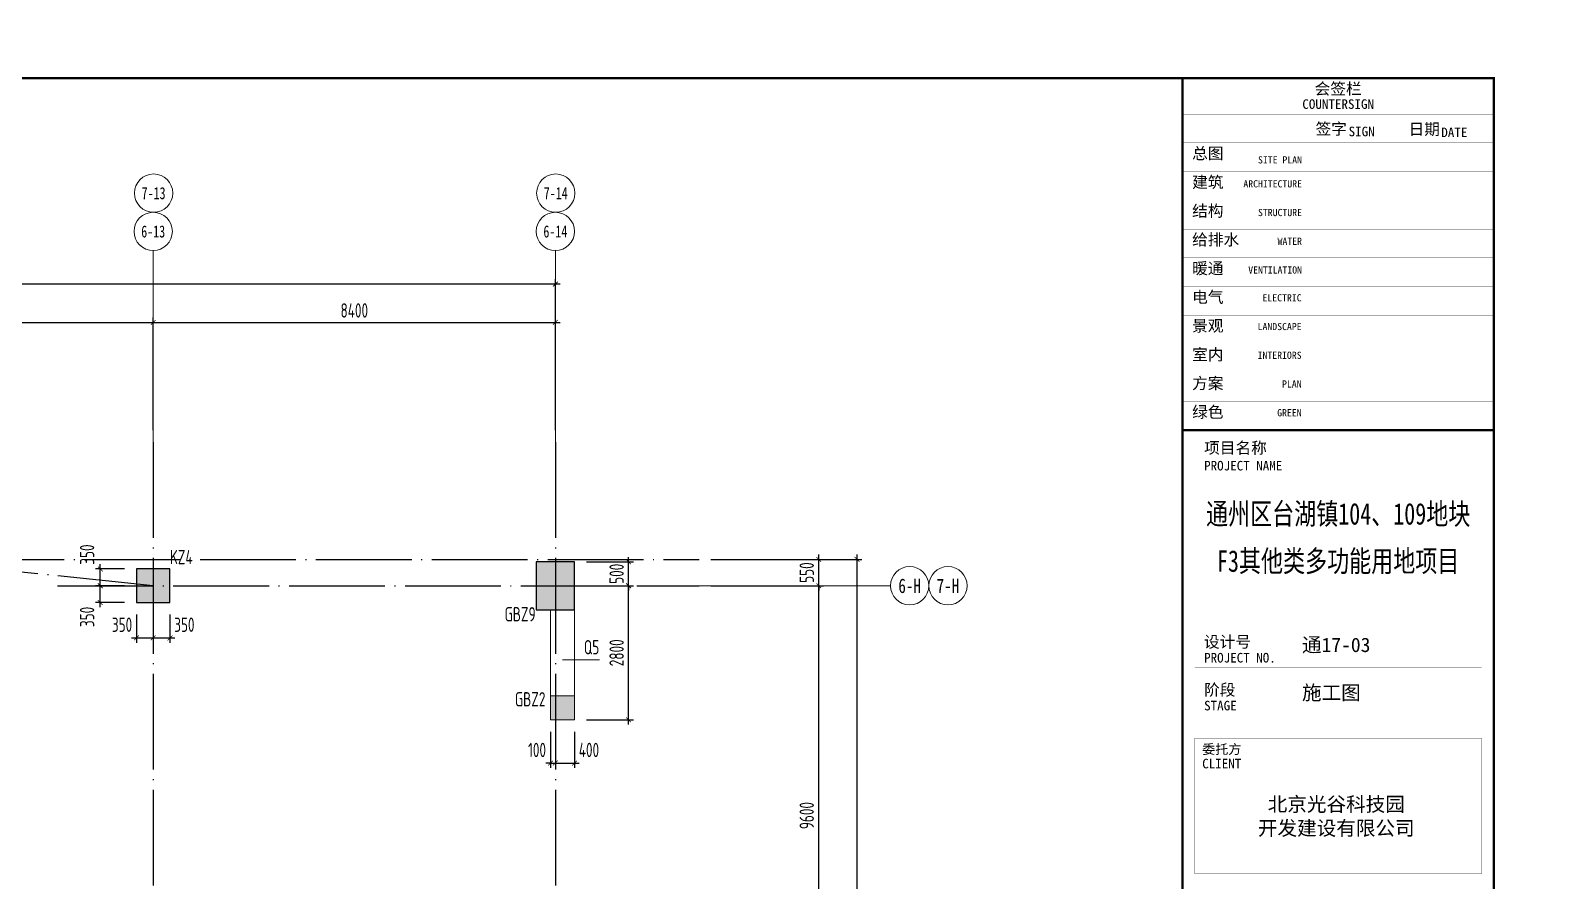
# Model space of a CAD drawing. Header units: millimetres. Extents: x -202076 to 1082610, y -439651 to 179350.
# Drawn here: x 141974 to 173545, y -2843 to 14922 of the extents above; entities that cross this region are included whole.
import ezdxf
from ezdxf.enums import TextEntityAlignment as Align

# ---------------------------------------------------------------- set-up
doc = ezdxf.new("R2010")
doc.units = ezdxf.units.MM
doc.header["$LTSCALE"] = 1000
doc.linetypes.add('DOTE', pattern=[2.42, 2, -0.2, 0.02, -0.2])
doc.linetypes.add('短虚线', pattern=[187.5, 125, -62.5])
for name, color, linetype in [('02-TEXT_轴号', 7, 'Continuous'), ('A_AXIS-轴线', 36, 'DOTE'), ('AXIS_TEXT', 7, 'Continuous'), ('COLU', 5, 'Continuous')]:
    doc.layers.add(name, color=color, linetype=linetype)
for name, color, linetype, lineweight in [('COLU_TEXT', 6, 'Continuous', 0), ('DIM', 3, 'Continuous', 0), ('WALL', 2, 'Continuous', 0), ('墙柱名称编号', 7, 'Continuous', 18), ('墙柱轮廓', 7, 'Continuous', 18), ('墙身名称编号', 3, 'Continuous', 18), ('墙身标注引线', 3, 'Continuous', 18), ('边缘构件填充', 253, 'Continuous', 18)]:
    doc.layers.add(name, color=color, linetype=linetype, lineweight=lineweight)
doc.styles.add('_TCH_AXIS', font='STXIHEI.TTF', dxfattribs={"width": 0.75})
doc.styles.add('COMPLEX', font='COMPLEX')
doc.styles.add('TSSD_Dimension', font='tssdeng.shx', dxfattribs={"width": 0.7, "bigfont": 'hztxt.shx'})
doc.styles.add('TSSD_Rein', font='tssdeng.shx', dxfattribs={"width": 0.7, "bigfont": 'hztxt.shx'})
doc.styles.add('图签信息$0$华文细黑', font='STXIHEI.TTF', dxfattribs={"height": 10})
doc.dimstyles.new('TSSD_100_100', dxfattribs={"dimtxt": 300, "dimasz": 100, "dimexe": 100, "dimexo": 250, "dimgap": 100, "dimtad": 1, "dimdec": 0, "dimzin": 0, "dimdsep": 46, "dimtxsty": 'TSSD_Dimension', "dimblk": 'ARCHTICK', "dimcen": 0, "dimdle": 100, "dimclrt": 7, "dimadec": 0, "dimazin": 0, "dimtfac": 1, "dimtdec": 0, "dimtix": 1, "dimtmove": 2, "dimatfit": 3, "dimfxl": 1, "dimtolj": 1, "dimtzin": 0, "dimarcsym": 0})

# ---------------------------------------------------------------- blocks, each defined once
blk = doc.blocks.new('_AXISO')
blk.add_circle((0, 0), 0.5)
at = {"layer": 'AXIS_TEXT', "style": 'COMPLEX', "width": 1.041667}
blk.add_attdef('A', text='', height=0.56, dxfattribs=at).set_placement((-0.25, -0.28), (0.25, -0.28), align=Align.FIT)
blk = doc.blocks.new('图签信息')
at = {"const_width": 0.5}
for points in [[(-65, 574), (-65, 500.5), (0, 500.5), (0, 574)], [(-65, 0), (0, 0), (0, 500.5), (-65, 500.5)]]:
    blk.add_lwpolyline(points, close=True, dxfattribs=at)
at = {"const_width": 0.05}
for points in [[(-65, 566.5), (0, 566.5)], [(-39.14, 566.5), (-39.14, 500.5)], [(-19.1, 566.5), (-19.1, 500.5)], [(-65, 560.5), (0, 560.5)], [(-65, 554.5), (0, 554.5)], [(-65, 548.5), (0, 548.5)], [(-65, 542.5), (0, 542.5)], [(-65, 536.5), (0, 536.5)], [(-65, 530.5), (0, 530.5)], [(-65, 524.5), (0, 524.5)], [(-65, 518.5), (0, 518.5)], [(-65, 512.5), (0, 512.5)], [(-65, 512.5), (0, 512.5)], [(-65, 506.5), (0, 506.5)], [(-65, 500.5), (0, 500.5)], [(-62.5, 450.87), (-2.5, 450.87)], [(-62.5, 440.87), (-2.5, 440.87)], [(-2.5, 407.85), (-2.5, 436.12), (-62.5, 436.12), (-62.5, 407.85)], [(-62.5, 407.85), (-2.5, 407.85)]]:
    blk.add_lwpolyline(points, dxfattribs=at)
at = {"style": '图签信息$0$华文细黑'}
for s, height, p in [('会签栏', 2.4, (-32.5, 573)), ('COUNTERSIGN', 2, (-32.5, 569.6))]:
    blk.add_text(s, height=height, dxfattribs=at).set_placement(p, align=Align.TOP_CENTER)
for s, height, p in [('签字', 2.4, (-37.22, 564.63)), ('SIGN', 2, (-30.32, 563.88)), ('日期', 2.4, (-17.79, 564.58)), ('DATE', 2, (-10.96, 563.7)), ('总图', 2.4, (-63, 559.5)), ('建筑', 2.4, (-63, 553.5)), ('结构', 2.4, (-63, 547.5)), ('给排水', 2.4, (-63, 541.5)), ('暖通', 2.4, (-63, 535.5)), ('电气', 2.4, (-63, 529.5)), ('景观', 2.4, (-63, 523.5)), ('室内', 2.4, (-63, 517.5)), ('方案', 2.4, (-63, 511.5)), ('绿色', 2.4, (-63, 505.5)), ('项目名称', 2.4, (-60.5, 498)), ('PROJECT NAME', 2, (-60.5, 494.08)), ('设计号', 2.4, (-60.54, 457.48)), ('PROJECT NO.', 2, (-60.5, 453.97)), ('阶段', 2.4, (-60.5, 447.47)), ('STAGE', 2, (-60.5, 443.97)), ('委托方', 2, (-60.9, 434.86)), ('CLIENT', 2, (-60.9, 431.86))]:
    blk.add_text(s, height=height, dxfattribs=at).set_placement(p, align=Align.TOP_LEFT)
for s, p in [('SITE PLAN', (-40.06, 557.7)), ('ARCHITECTURE', (-40.06, 552.7)), ('STRUCTURE', (-40.06, 546.7)), ('WATER', (-40.06, 540.7)), ('VENTILATION', (-40.06, 534.7)), ('ELECTRIC', (-40.14, 528.89)), ('LANDSCAPE', (-40.14, 522.89)), ('INTERIORS', (-40.14, 516.89)), ('PLAN', (-40.14, 510.89)), ('GREEN', (-40.14, 504.89))]:
    blk.add_text(s, height=1.5, dxfattribs=at).set_placement(p, align=Align.TOP_RIGHT)
at = {"color": 4, "style": '图签信息$0$华文细黑', "width": 0.75}
for s, p in [('通州区台湖镇104、109地块', (-32.5, 480.78)), ('F3其他类多功能用地项目', (-32.5, 470.91))]:
    blk.add_text(s, height=4.5, dxfattribs=at).set_placement(p, align=Align.CENTER)
at = {"color": 4, "ltscale": 0.001, "char_height": 3, "width": 58.4895, "style": '图签信息$0$华文细黑'}
for s, insert, attachment_point in [('通17-03', (-40.06, 455.51), 4), ('施工图', (-40.06, 445.51), 4), ('北京光谷科技园\\P开发建设有限公司', (-32.9, 419.71), 5)]:
    blk.add_mtext(s, dxfattribs=dict(at, insert=insert, attachment_point=attachment_point))
blk = doc.blocks.new('图签-A1')
at = {"color": 2}
blk.add_blockref('图签信息', (0, 0), dxfattribs=at)
blk = doc.blocks.new('_ARCHTICK')
at = {"color": 0, "linetype": 'ByBlock', "const_width": 0.15}
blk.add_lwpolyline([(-0.5, -0.5), (0.5, 0.5)], dxfattribs=at)
blk = doc.blocks.new('*D259')
at = {"layer": 'Defpoints', "color": 0, "transparency": 16777216}
for p in [(155943, 3319), (158443, 3319), (155943, -6281)]:
    blk.add_point(p, dxfattribs=at)
at = {"layer": 'DIM', "color": 0, "lineweight": -2, "transparency": 16777216}
for p, q in [((156193, 3319), (158543, 3319)), ((158443, -6381), (158443, 3419)), ((156193, -6281), (158543, -6281))]:
    blk.add_line(p, q, dxfattribs=at)
at = {"layer": 'DIM', "color": 0, "lineweight": -2, "transparency": 16777216, "xscale": 100, "yscale": 100, "zscale": 100}
for p, rotation in [((158443, 3319), 90), ((158443, -6281), 270)]:
    blk.add_blockref('_ARCHTICK', p, dxfattribs=dict(at, rotation=rotation))
at = {"layer": 'DIM', "color": 7, "transparency": 16777216, "insert": (158193, -1481), "char_height": 300, "attachment_point": 5, "rotation": 90, "style": 'TSSD_Dimension'}
blk.add_mtext('\\A1;9600', dxfattribs=at)
blk = doc.blocks.new('*D260')
at = {"layer": 'Defpoints', "color": 0, "transparency": 16777216}
for p in [(155943, 3869), (159243, 3869), (155943, -15881)]:
    blk.add_point(p, dxfattribs=at)
at = {"layer": 'DIM', "color": 0, "lineweight": -2, "transparency": 16777216}
for p, q in [((156193, 3869), (159343, 3869)), ((159243, -15981), (159243, 3969)), ((156193, -15881), (159343, -15881))]:
    blk.add_line(p, q, dxfattribs=at)
at = {"layer": 'DIM', "color": 0, "lineweight": -2, "transparency": 16777216, "xscale": 100, "yscale": 100, "zscale": 100}
for p, rotation in [((159243, 3869), 90), ((159243, -15881), 270)]:
    blk.add_blockref('_ARCHTICK', p, dxfattribs=dict(at, rotation=rotation))
at = {"layer": 'DIM', "color": 7, "transparency": 16777216, "insert": (158993, -6006), "char_height": 300, "attachment_point": 5, "rotation": 90, "style": 'TSSD_Dimension'}
blk.add_mtext('\\A1;19750', dxfattribs=at)
blk = doc.blocks.new('*D261')
at = {"layer": 'Defpoints', "color": 0, "transparency": 16777216}
for p in [(155943, 3869), (158443, 3869), (155943, 3319)]:
    blk.add_point(p, dxfattribs=at)
at = {"layer": 'DIM', "color": 0, "lineweight": -2, "transparency": 16777216}
for p, q in [((156193, 3869), (158543, 3869)), ((158443, 3869), (158443, 3969)), ((158443, 3319), (158443, 3869)), ((156193, 3319), (158543, 3319)), ((158443, 3319), (158443, 3219))]:
    blk.add_line(p, q, dxfattribs=at)
at = {"layer": 'DIM', "color": 0, "lineweight": -2, "transparency": 16777216, "xscale": 100, "yscale": 100, "zscale": 100}
for p, rotation in [((158443, 3869), 270), ((158443, 3319), 90)]:
    blk.add_blockref('_ARCHTICK', p, dxfattribs=dict(at, rotation=rotation))
at = {"layer": 'DIM', "color": 7, "transparency": 16777216, "insert": (158193, 3594), "char_height": 300, "attachment_point": 5, "rotation": 90, "style": 'TSSD_Dimension'}
blk.add_mtext('\\A1;550', dxfattribs=at)
blk = doc.blocks.new('*D273')
at = {"layer": 'Defpoints', "color": 0, "transparency": 16777216}
for p in [(144543, 8819), (136143, 6319), (144543, 6319)]:
    blk.add_point(p, dxfattribs=at)
at = {"layer": 'DIM', "color": 0, "lineweight": -2, "transparency": 16777216}
for p, q in [((136143, 6569), (136143, 8919)), ((144543, 6569), (144543, 8919)), ((136043, 8819), (144643, 8819))]:
    blk.add_line(p, q, dxfattribs=at)
at = {"layer": 'DIM', "color": 0, "lineweight": -2, "transparency": 16777216, "xscale": 100, "yscale": 100, "zscale": 100, "rotation": 180}
blk.add_blockref('_ARCHTICK', (136143, 8819), dxfattribs=at)
at = {"layer": 'DIM', "color": 0, "lineweight": -2, "transparency": 16777216, "xscale": 100, "yscale": 100, "zscale": 100}
blk.add_blockref('_ARCHTICK', (144543, 8819), dxfattribs=at)
at = {"layer": 'DIM', "color": 7, "transparency": 16777216, "insert": (140343, 9069), "char_height": 300, "attachment_point": 5, "style": 'TSSD_Dimension'}
blk.add_mtext('\\A1;8400', dxfattribs=at)
blk = doc.blocks.new('*D274')
at = {"layer": 'Defpoints', "color": 0, "transparency": 16777216}
for p in [(152943, 8819), (144543, 6319), (152943, 6319)]:
    blk.add_point(p, dxfattribs=at)
at = {"layer": 'DIM', "color": 0, "lineweight": -2, "transparency": 16777216}
for p, q in [((144543, 6569), (144543, 8919)), ((152943, 6569), (152943, 8919)), ((144443, 8819), (153043, 8819))]:
    blk.add_line(p, q, dxfattribs=at)
at = {"layer": 'DIM', "color": 0, "lineweight": -2, "transparency": 16777216, "xscale": 100, "yscale": 100, "zscale": 100, "rotation": 180}
blk.add_blockref('_ARCHTICK', (144543, 8819), dxfattribs=at)
at = {"layer": 'DIM', "color": 0, "lineweight": -2, "transparency": 16777216, "xscale": 100, "yscale": 100, "zscale": 100}
blk.add_blockref('_ARCHTICK', (152943, 8819), dxfattribs=at)
at = {"layer": 'DIM', "color": 7, "transparency": 16777216, "insert": (148743, 9069), "char_height": 300, "attachment_point": 5, "style": 'TSSD_Dimension'}
blk.add_mtext('\\A1;8400', dxfattribs=at)
blk = doc.blocks.new('*D275')
at = {"layer": 'Defpoints', "color": 0, "transparency": 16777216}
for p in [(102543, 9619), (102543, 6319), (152943, 6319)]:
    blk.add_point(p, dxfattribs=at)
at = {"layer": 'DIM', "color": 0, "lineweight": -2, "transparency": 16777216}
for p, q in [((153043, 9619), (102443, 9619)), ((102543, 6569), (102543, 9719)), ((152943, 6569), (152943, 9719))]:
    blk.add_line(p, q, dxfattribs=at)
at = {"layer": 'DIM', "color": 0, "lineweight": -2, "transparency": 16777216, "xscale": 100, "yscale": 100, "zscale": 100, "rotation": 180}
blk.add_blockref('_ARCHTICK', (102543, 9619), dxfattribs=at)
at = {"layer": 'DIM', "color": 0, "lineweight": -2, "transparency": 16777216, "xscale": 100, "yscale": 100, "zscale": 100}
blk.add_blockref('_ARCHTICK', (152943, 9619), dxfattribs=at)
at = {"layer": 'DIM', "color": 7, "transparency": 16777216, "insert": (127743, 9869), "char_height": 300, "attachment_point": 5, "style": 'TSSD_Dimension'}
blk.add_mtext('\\A1;50400', dxfattribs=at)
blk = doc.blocks.new('*D302')
at = {"layer": 'Defpoints', "color": 0, "transparency": 16777216}
for p in [(153343, 3319), (154472, 3319), (153343, 519)]:
    blk.add_point(p, dxfattribs=at)
at = {"layer": 'DIM', "color": 0, "lineweight": -2, "transparency": 16777216}
for p, q in [((153593, 3319), (154572, 3319)), ((154472, 419), (154472, 3419)), ((153593, 519), (154572, 519))]:
    blk.add_line(p, q, dxfattribs=at)
at = {"layer": 'DIM', "color": 0, "lineweight": -2, "transparency": 16777216, "xscale": 100, "yscale": 100, "zscale": 100}
for p, rotation in [((154472, 3319), 90), ((154472, 519), 270)]:
    blk.add_blockref('_ARCHTICK', p, dxfattribs=dict(at, rotation=rotation))
at = {"layer": 'DIM', "color": 7, "transparency": 16777216, "insert": (154222, 1919), "char_height": 300, "attachment_point": 5, "rotation": 90, "style": 'TSSD_Dimension'}
blk.add_mtext('\\A1;2800', dxfattribs=at)
blk = doc.blocks.new('*D303')
at = {"layer": 'Defpoints', "color": 0, "transparency": 16777216}
for p in [(153343, 3819), (154472, 3819), (153343, 3319)]:
    blk.add_point(p, dxfattribs=at)
at = {"layer": 'DIM', "color": 0, "lineweight": -2, "transparency": 16777216}
for p, q in [((153593, 3819), (154572, 3819)), ((154472, 3819), (154472, 3919)), ((154472, 3319), (154472, 3819)), ((153593, 3319), (154572, 3319)), ((154472, 3319), (154472, 3219))]:
    blk.add_line(p, q, dxfattribs=at)
at = {"layer": 'DIM', "color": 0, "lineweight": -2, "transparency": 16777216, "xscale": 100, "yscale": 100, "zscale": 100}
for p, rotation in [((154472, 3819), 270), ((154472, 3319), 90)]:
    blk.add_blockref('_ARCHTICK', p, dxfattribs=dict(at, rotation=rotation))
at = {"layer": 'DIM', "color": 7, "transparency": 16777216, "insert": (154222, 3569), "char_height": 300, "attachment_point": 5, "rotation": 90, "style": 'TSSD_Dimension'}
blk.add_mtext('\\A1;500', dxfattribs=at)
blk = doc.blocks.new('*D306')
at = {"layer": 'Defpoints', "color": 0, "transparency": 16777216}
for p in [(152843, 519), (152943, 519), (152943, -385)]:
    blk.add_point(p, dxfattribs=at)
at = {"layer": 'DIM', "color": 0, "lineweight": -2, "transparency": 16777216}
for p, q in [((152843, 269), (152843, -485)), ((152943, 269), (152943, -485)), ((152843, -385), (152743, -385)), ((152843, -385), (152943, -385)), ((152943, -385), (153043, -385))]:
    blk.add_line(p, q, dxfattribs=at)
at = {"layer": 'DIM', "color": 0, "lineweight": -2, "transparency": 16777216, "xscale": 100, "yscale": 100, "zscale": 100}
blk.add_blockref('_ARCHTICK', (152843, -385), dxfattribs=at)
at = {"layer": 'DIM', "color": 0, "lineweight": -2, "transparency": 16777216, "xscale": 100, "yscale": 100, "zscale": 100, "rotation": 180}
blk.add_blockref('_ARCHTICK', (152943, -385), dxfattribs=at)
at = {"layer": 'DIM', "color": 7, "transparency": 16777216, "insert": (152560, -110), "char_height": 300, "attachment_point": 5, "style": 'TSSD_Dimension'}
blk.add_mtext('\\A1;100', dxfattribs=at)
blk = doc.blocks.new('*D307')
at = {"layer": 'Defpoints', "color": 0, "transparency": 16777216}
for p in [(152943, 519), (153343, 519), (153343, -385)]:
    blk.add_point(p, dxfattribs=at)
at = {"layer": 'DIM', "color": 0, "lineweight": -2, "transparency": 16777216}
for p, q in [((152943, 269), (152943, -485)), ((153343, 269), (153343, -485)), ((152843, -385), (153443, -385))]:
    blk.add_line(p, q, dxfattribs=at)
at = {"layer": 'DIM', "color": 0, "lineweight": -2, "transparency": 16777216, "xscale": 100, "yscale": 100, "zscale": 100, "rotation": 180}
blk.add_blockref('_ARCHTICK', (152943, -385), dxfattribs=at)
at = {"layer": 'DIM', "color": 0, "lineweight": -2, "transparency": 16777216, "xscale": 100, "yscale": 100, "zscale": 100}
blk.add_blockref('_ARCHTICK', (153343, -385), dxfattribs=at)
at = {"layer": 'DIM', "color": 7, "transparency": 16777216, "insert": (153644, -110), "char_height": 300, "attachment_point": 5, "style": 'TSSD_Dimension'}
blk.add_mtext('\\A1;400', dxfattribs=at)
blk = doc.blocks.new('*D348')
at = {"layer": 'Defpoints', "color": 0, "transparency": 16777216}
for p in [(143437, 3669), (144193, 3669), (144193, 3319)]:
    blk.add_point(p, dxfattribs=at)
at = {"layer": 'DIM', "color": 0, "lineweight": -2, "transparency": 16777216}
for p, q in [((143943, 3669), (143337, 3669)), ((143437, 3219), (143437, 3769)), ((143943, 3319), (143337, 3319))]:
    blk.add_line(p, q, dxfattribs=at)
at = {"layer": 'DIM', "color": 0, "lineweight": -2, "transparency": 16777216, "xscale": 100, "yscale": 100, "zscale": 100}
for p, rotation in [((143437, 3669), 90), ((143437, 3319), 270)]:
    blk.add_blockref('_ARCHTICK', p, dxfattribs=dict(at, rotation=rotation))
at = {"layer": 'DIM', "color": 7, "transparency": 16777216, "insert": (143162, 3970), "char_height": 300, "attachment_point": 5, "rotation": 90, "style": 'TSSD_Dimension'}
blk.add_mtext('\\A1;350', dxfattribs=at)
blk = doc.blocks.new('*D349')
at = {"layer": 'Defpoints', "color": 0, "transparency": 16777216}
for p in [(144193, 2969), (144543, 2969), (144543, 2230)]:
    blk.add_point(p, dxfattribs=at)
at = {"layer": 'DIM', "color": 0, "lineweight": -2, "transparency": 16777216}
for p, q in [((144193, 2719), (144193, 2130)), ((144543, 2719), (144543, 2130)), ((144093, 2230), (144643, 2230))]:
    blk.add_line(p, q, dxfattribs=at)
at = {"layer": 'DIM', "color": 0, "lineweight": -2, "transparency": 16777216, "xscale": 100, "yscale": 100, "zscale": 100, "rotation": 180}
blk.add_blockref('_ARCHTICK', (144193, 2230), dxfattribs=at)
at = {"layer": 'DIM', "color": 0, "lineweight": -2, "transparency": 16777216, "xscale": 100, "yscale": 100, "zscale": 100}
blk.add_blockref('_ARCHTICK', (144543, 2230), dxfattribs=at)
at = {"layer": 'DIM', "color": 7, "transparency": 16777216, "insert": (143892, 2505), "char_height": 300, "attachment_point": 5, "style": 'TSSD_Dimension'}
blk.add_mtext('\\A1;350', dxfattribs=at)
blk = doc.blocks.new('*D350')
at = {"layer": 'Defpoints', "color": 0, "transparency": 16777216}
for p in [(144543, 2969), (144893, 2969), (144893, 2230)]:
    blk.add_point(p, dxfattribs=at)
at = {"layer": 'DIM', "color": 0, "lineweight": -2, "transparency": 16777216}
for p, q in [((144543, 2719), (144543, 2130)), ((144893, 2719), (144893, 2130)), ((144443, 2230), (144993, 2230))]:
    blk.add_line(p, q, dxfattribs=at)
at = {"layer": 'DIM', "color": 0, "lineweight": -2, "transparency": 16777216, "xscale": 100, "yscale": 100, "zscale": 100, "rotation": 180}
blk.add_blockref('_ARCHTICK', (144543, 2230), dxfattribs=at)
at = {"layer": 'DIM', "color": 0, "lineweight": -2, "transparency": 16777216, "xscale": 100, "yscale": 100, "zscale": 100}
blk.add_blockref('_ARCHTICK', (144893, 2230), dxfattribs=at)
at = {"layer": 'DIM', "color": 7, "transparency": 16777216, "insert": (145194, 2505), "char_height": 300, "attachment_point": 5, "style": 'TSSD_Dimension'}
blk.add_mtext('\\A1;350', dxfattribs=at)
blk = doc.blocks.new('*D351')
at = {"layer": 'Defpoints', "color": 0, "transparency": 16777216}
for p in [(143437, 3319), (144193, 3319), (144193, 2969)]:
    blk.add_point(p, dxfattribs=at)
at = {"layer": 'DIM', "color": 0, "lineweight": -2, "transparency": 16777216}
for p, q in [((143943, 3319), (143337, 3319)), ((143437, 2869), (143437, 3419)), ((143943, 2969), (143337, 2969))]:
    blk.add_line(p, q, dxfattribs=at)
at = {"layer": 'DIM', "color": 0, "lineweight": -2, "transparency": 16777216, "xscale": 100, "yscale": 100, "zscale": 100}
for p, rotation in [((143437, 3319), 90), ((143437, 2969), 270)]:
    blk.add_blockref('_ARCHTICK', p, dxfattribs=dict(at, rotation=rotation))
at = {"layer": 'DIM', "color": 7, "transparency": 16777216, "insert": (143162, 2668), "char_height": 300, "attachment_point": 5, "rotation": 90, "style": 'TSSD_Dimension'}
blk.add_mtext('\\A1;350', dxfattribs=at)
blk = doc.blocks.new('图框-A1')
for points, const_width in [([(0, 0), (841, 0), (841, 594), (0, 594)], 0.05), ([(766, 584), (25, 584), (25, 10), (766, 10)], 0.5)]:
    blk.add_lwpolyline(points, close=True, dxfattribs=dict(const_width=const_width))

msp = doc.modelspace()

# ---------------------------------------------------------------- hatches: boundary and pattern name
at = {"layer": '边缘构件填充'}
h = msp.add_hatch(color=256, dxfattribs=at)
h.dxf.hatch_style = 1
h.paths.add_polyline_path([(152542.7, 3819), (152542.7, 2819)], flags=0)
h.paths.add_polyline_path([(152542.7, 2819), (152542.7, 3819), (153342.7, 3819), (153342.7, 2819)], flags=17)
h = msp.add_hatch(color=256, dxfattribs=at)
h.dxf.hatch_style = 1
h.paths.add_polyline_path([(152542.7, 3819), (152542.7, 2819), (153342.7, 2819), (153342.7, 3819)], flags=17)
h.paths.add_polyline_path([(152542.7, 3819), (152542.7, 2819)], flags=0)
h = msp.add_hatch(color=256, dxfattribs=at)
h.dxf.hatch_style = 1
h.paths.add_polyline_path([(144892.7, 3669), (144192.7, 3669), (144192.7, 2969), (144892.7, 2969)])
h = msp.add_hatch(color=256, dxfattribs=at)
h.dxf.hatch_style = 1
h.paths.add_polyline_path([(153342.7, 1019), (152842.7, 1019), (152842.7, 519), (153342.7, 519)], flags=17)
h.paths.add_polyline_path([(153342.7, 519), (153342.7, 1019)], flags=0)

# ---------------------------------------------------------------- linework, layer by layer
at = {"layer": 'A_AXIS-轴线'}
for p, q in [((144542.7, 6319), (144542.7, -18881)), ((152942.7, 6319), (152942.7, -18881)), ((144542.7, 3319), (139192.7, 3869))]:
    msp.add_line(p, q, dxfattribs=at)
for points in [[(99542.7, 3869), (155943, 3869)], [(142542.7, 3319), (155943, 3319)]]:
    msp.add_lwpolyline(points, dxfattribs=at)
at = {"layer": 'COLU'}
for points in [[(153342.7, 3819), (152542.7, 3819), (152542.7, 2819), (153342.7, 2819)], [(144892.7, 3669), (144192.7, 3669), (144192.7, 2969), (144892.7, 2969)]]:
    msp.add_lwpolyline(points, close=True, dxfattribs=at)
at = {"layer": 'DIM'}
for p, q in [((144542.7, 6319), (144542.7, 10319)), ((152942.7, 6319), (152942.7, 10319)), ((155943, 3319), (159943, 3319))]:
    msp.add_line(p, q, dxfattribs=at)
at = {"layer": 'WALL'}
msp.add_lwpolyline([(152842.7, 2819), (152842.7, 519), (153342.7, 519), (153342.7, 2819), (153342.7, 519)], dxfattribs=at)
at = {"layer": '墙柱轮廓'}
msp.add_lwpolyline([(152542.7, 3819), (152542.7, 2819), (152542.7, 3819), (153342.7, 3819), (153342.7, 2819), (152542.7, 2819)], dxfattribs=at)
at = {"layer": '墙柱轮廓', "linetype": '短虚线'}
msp.add_lwpolyline([(153342.7, 1019), (152842.7, 1019), (152842.7, 519), (153342.7, 519), (153342.7, 1019), (153342.7, 519)], dxfattribs=at)
at = {"layer": '墙身标注引线'}
msp.add_line((153092.7, 1769), (153863.8, 1769), dxfattribs=at)

# ---------------------------------------------------------------- block references
at = {"xscale": 100, "yscale": 100, "zscale": 100}
for name, p in [('图框-A1', (89442.7, -44481)), ('图签-A1', (172542.7, -43481))]:
    msp.add_blockref(name, p, dxfattribs=at)
at = {"layer": 'DIM'}
ref = msp.add_blockref('_AXISO', (144551.2, 11518.9), dxfattribs=dict(at, xscale=800, yscale=800, zscale=800))
ref.add_attrib('A', '7-13', dxfattribs={"layer": '02-TEXT_轴号', "height": 252.11, "style": '_TCH_AXIS', "width": 0.743037}).set_placement((144301.1, 11392.9), (144801.2, 11392.9), align=Align.FIT)
ref = msp.add_blockref('_AXISO', (152951.2, 11518.9), dxfattribs=dict(at, xscale=800, yscale=800, zscale=800))
ref.add_attrib('A', '7-14', dxfattribs={"layer": '02-TEXT_轴号', "height": 252.11, "style": '_TCH_AXIS', "width": 0.743037}).set_placement((152701.1, 11392.9), (153201.2, 11392.9), align=Align.FIT)
ref = msp.add_blockref('_AXISO', (144542.7, 10719), dxfattribs=dict(at, xscale=800, yscale=800, zscale=800))
ref.add_attrib('A', '6-13', dxfattribs={"layer": '02-TEXT_轴号', "height": 252.11, "style": '_TCH_AXIS', "width": 0.743037}).set_placement((144292.6, 10592.9), (144792.7, 10592.9), align=Align.FIT)
ref = msp.add_blockref('_AXISO', (152942.7, 10719), dxfattribs=dict(at, xscale=800, yscale=800, zscale=800))
ref.add_attrib('A', '6-14', dxfattribs={"layer": '02-TEXT_轴号', "height": 252.11, "style": '_TCH_AXIS', "width": 0.743037}).set_placement((152692.6, 10592.9), (153192.7, 10592.9), align=Align.FIT)
ref = msp.add_blockref('_AXISO', (160343, 3319), dxfattribs=dict(at, xscale=800, yscale=800, zscale=800))
ref.add_attrib('A', '6-H', dxfattribs={"layer": '02-TEXT_轴号', "height": 302.12, "style": '_TCH_AXIS', "width": 0.743037}).set_placement((160107.2, 3167.9), (160578.8, 3167.9), align=Align.FIT)
ref = msp.add_blockref('_AXISO', (161143, 3319), dxfattribs=dict(at, xscale=800, yscale=800, zscale=800))
ref.add_attrib('A', '7-H', dxfattribs={"layer": '02-TEXT_轴号', "height": 296.95, "style": '_TCH_AXIS', "width": 0.761209}).set_placement((160905.6, 3170.5), (161380.4, 3170.5), align=Align.FIT)

# ---------------------------------------------------------------- texts
at = {"layer": 'COLU_TEXT', "linetype": 'Continuous', "style": 'TSSD_Rein', "width": 0.7}
msp.add_text('KZ4', height=300, dxfattribs=at).set_placement((144892.7, 3769))
at = {"layer": '墙柱名称编号', "color": 2, "linetype": 'Continuous', "style": 'TSSD_Rein', "width": 0.7}
for s, p in [('GBZ9', (151883.4, 2483.8)), ('GBZ2', (152098.9, 707.6))]:
    msp.add_text(s, height=300, dxfattribs=at).set_placement(p, align=Align.BOTTOM_LEFT)
at = {"layer": '墙身名称编号', "linetype": 'Continuous', "style": 'TSSD_Rein', "width": 0.7}
msp.add_text('Q5', height=300, dxfattribs=at).set_placement((153538.4, 1795.7), align=Align.BOTTOM_LEFT)

# ---------------------------------------------------------------- dimensions: what is measured, and where the dimension line sits
at = {"layer": 'DIM'}
for base, p1, p2, picture, middle in [((102542.7, 9619), (152942.7, 6319), (102542.7, 6319), '*D275', (127742.7, 9869)), ((144542.7, 8819), (136142.7, 6319), (144542.7, 6319), '*D273', (140342.7, 9069)), ((152942.7, 8819), (144542.7, 6319), (152942.7, 6319), '*D274', (148742.7, 9069))]:
    dim = msp.add_linear_dim(base=base, p1=p1, p2=p2, dimstyle='TSSD_100_100', dxfattribs=at)
    dim.commit()
    dim.dimension.update_dxf_attribs({"geometry": picture, "text_midpoint": middle})
for base, p1, p2, picture, middle in [((143437.4, 3669), (144192.7, 3319), (144192.7, 3669), '*D348', (143162.4, 3970.1)), ((143437.4, 3319), (144192.7, 2969), (144192.7, 3319), '*D351', (143162.4, 2667.9))]:
    dim = msp.add_linear_dim(base=base, p1=p1, p2=p2, angle=90, dimstyle='TSSD_100_100', dxfattribs=at)
    dim.commit()
    dim.dimension.update_dxf_attribs({"geometry": picture, "text_midpoint": middle, "dimtype": 160})
for base, p1, p2, picture, middle in [((154471.9, 3819), (153342.7, 3319), (153342.7, 3819), '*D303', (154221.9, 3569)), ((159243, 3869), (155943, -15881), (155943, 3869), '*D260', (158993, -6006)), ((158443, 3869), (155943, 3319), (155943, 3869), '*D261', (158193, 3594)), ((154471.9, 3319), (153342.7, 519), (153342.7, 3319), '*D302', (154221.9, 1919)), ((158443, 3319), (155943, -6281), (155943, 3319), '*D259', (158193, -1481))]:
    dim = msp.add_linear_dim(base=base, p1=p1, p2=p2, angle=90, dimstyle='TSSD_100_100', dxfattribs=at)
    dim.commit()
    dim.dimension.update_dxf_attribs({"geometry": picture, "text_midpoint": middle})
for base, p1, p2, picture, middle in [((144542.7, 2229.5), (144192.7, 2969), (144542.7, 2969), '*D349', (143891.6, 2504.5)), ((144892.7, 2229.5), (144542.7, 2969), (144892.7, 2969), '*D350', (145193.7, 2504.5)), ((152942.7, -384.9), (152842.7, 519), (152942.7, 519), '*D306', (152560.4, -109.9)), ((153342.7, -384.9), (152942.7, 519), (153342.7, 519), '*D307', (153643.7, -109.9))]:
    dim = msp.add_linear_dim(base=base, p1=p1, p2=p2, dimstyle='TSSD_100_100', dxfattribs=at)
    dim.commit()
    dim.dimension.update_dxf_attribs({"geometry": picture, "text_midpoint": middle, "dimtype": 160})

doc.saveas('drawing.dxf')
